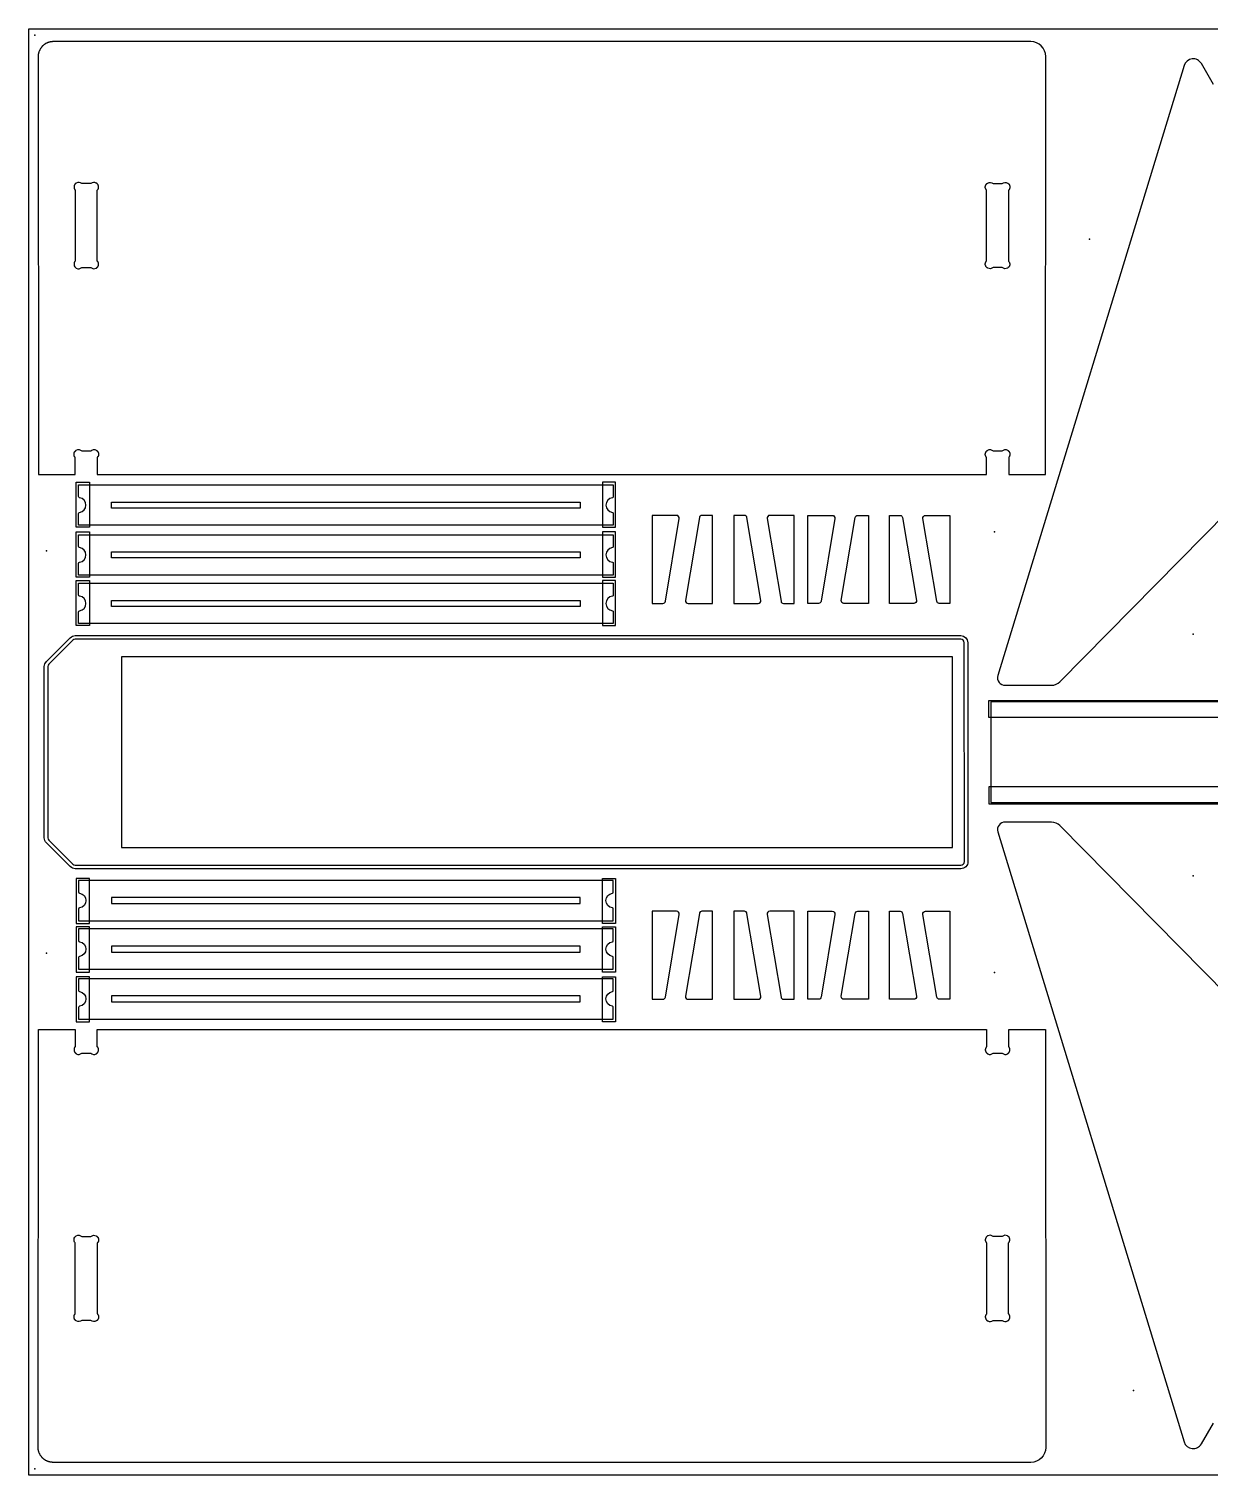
# Model space of a CAD drawing. Header units: millimetres. Extents: x 0 to 2438, y 0 to 1220.
# Drawn here: x 0 to 996, y 0 to 1220 of the extents above; entities that cross this region are included whole.
import ezdxf

# ---------------------------------------------------------------- set-up
doc = ezdxf.new("R2010")
doc.units = ezdxf.units.MM
doc.header["$MEASUREMENT"] = 0
for name, color, linetype, true_color in [('Angled Pocket Entry', 3, 'Continuous', 0x00ff00), ('Board Fixings', 6, 'Continuous', 0xff00ff), ('Pockets 10mm', 5, 'Continuous', 0x0000ff), ('Pockets 5mm', 4, 'Continuous', 0x00ffff), ('Profile - outside', 18, 'Continuous', 0x000000), ('Stock Perimeter', 1, 'Continuous', 0xff0007)]:
    doc.layers.add(name, color=color, linetype=linetype, true_color=true_color)

msp = doc.modelspace()

# ---------------------------------------------------------------- linework, layer by layer
at = {"layer": 'Angled Pocket Entry'}
for points in [[(810, 653.4), (1663.4, 653.4), (1663.4, 639.2), (810, 639.2), (810, 653.4)], [(810, 566.4), (1663.4, 566.4), (1663.4, 580.6), (810, 580.6), (810, 566.4)]]:
    msp.add_lwpolyline(points, dxfattribs=at)
at = {"layer": 'Board Fixings'}
for p in [(4.9, 1214.6), (894.9, 1042.7), (814.8, 795.7), (14.8, 779.7), (982.4, 709.4), (982.4, 505.6), (14.8, 440.3), (814.8, 424), (931.9, 71.3), (4.9, 5.4)]:
    msp.add_point(p, dxfattribs=at)
at = {"layer": 'Pockets 10mm'}
for points in [[(40, 837.6), (51, 837.6), (51, 799.6), (40, 799.6), (40, 837.6)], [(495, 837.6), (484, 837.6), (484, 799.6), (495, 799.6), (495, 837.6)], [(40, 795.6), (51, 795.6), (51, 757.6), (40, 757.6), (40, 795.6)], [(495, 795.6), (484, 795.6), (484, 757.6), (495, 757.6), (495, 795.6)], [(40, 754.6), (51, 754.6), (51, 716.6), (40, 716.6), (40, 754.6)], [(495, 754.6), (484, 754.6), (484, 716.6), (495, 716.6), (495, 754.6)], [(779.2, 690.2), (78, 690.2), (78, 529.5), (779.3, 529.5), (779.2, 690.2)], [(40, 465.4), (51, 465.4), (51, 503.4), (40, 503.4), (40, 465.4)], [(495, 465.4), (484, 465.4), (484, 503.4), (495, 503.4), (495, 465.4)], [(40, 424.4), (51, 424.4), (51, 462.4), (40, 462.4), (40, 424.4)], [(495, 424.4), (484, 424.4), (484, 462.4), (495, 462.4), (495, 424.4)], [(40, 382.4), (51, 382.4), (51, 420.4), (40, 420.4), (40, 382.4)], [(495, 382.4), (484, 382.4), (484, 420.4), (495, 420.4), (495, 382.4)]]:
    msp.add_lwpolyline(points, dxfattribs=at)
msp.add_lwpolyline([(786.3, 511.5), (39.1, 511.5, -0.19892), (34.9, 513.3), (14.8, 533.4, -0.198912), (13, 537.6), (13, 682.1), (13.5, 684.4), (14.8, 686.3), (34.9, 706.4, -0.198953), (39.1, 708.2), (786.2, 708.2, -0.408595), (792.3, 702.2), (792.3, 517.5, -0.414297), (786.3, 511.5)], format="xyb", dxfattribs=at)
at = {"layer": 'Pockets 5mm'}
for points in [[(465.2, 820.8), (465.2, 815.8), (69.8, 815.8), (69.8, 820.8), (465.2, 820.8)], [(465.2, 778.8), (465.2, 773.8), (69.8, 773.8), (69.8, 778.8), (465.2, 778.8)], [(465.2, 737.8), (465.2, 732.8), (69.8, 732.8), (69.8, 737.8), (465.2, 737.8)], [(465.2, 482.2), (465.2, 487.2), (69.8, 487.2), (69.8, 482.2), (465.2, 482.2)], [(465.2, 441.2), (465.2, 446.2), (69.8, 446.2), (69.8, 441.2), (465.2, 441.2)], [(465.2, 399.2), (465.2, 404.2), (69.8, 404.2), (69.8, 399.2), (465.2, 399.2)]]:
    msp.add_lwpolyline(points, dxfattribs=at)
at = {"layer": 'Profile - outside'}
for points in [[(39.1, 858.6), (39.1, 858.6), (39.1, 858.6), (39.1, 858.6), (39.1, 858.6), (39, 858.6), (39, 858.6), (39, 858.7), (39, 858.7), (38.9, 858.7), (38.9, 858.7), (38.9, 858.8), (38.8, 858.8), (38.8, 858.9), (38.8, 858.9), (38.7, 858.9), (38.7, 859), (38.7, 859), (38.6, 859.1), (38.6, 859.1), (38.6, 859.2), (38.5, 859.3), (38.5, 859.3), (38.5, 859.4), (38.4, 859.5), (38.4, 859.6), (38.3, 859.7), (38.3, 859.8), (38.3, 859.8), (38.2, 859.9), (38.2, 860), (38.2, 860.1), (38.2, 860.2), (38.1, 860.3), (38.1, 860.4), (38.1, 860.5), (38.1, 860.6), (38.1, 860.7), (38.1, 860.8), (38.1, 860.9), (38.1, 861), (38.1, 861.1), (38.1, 861.2), (38.1, 861.3), (38.1, 861.4), (38.1, 861.5), (38.1, 861.6), (38.1, 861.7), (38.1, 861.8), (38.1, 861.9), (38.1, 862), (38.2, 862.1), (38.2, 862.2), (38.2, 862.3), (38.2, 862.4), (38.3, 862.5), (38.3, 862.6), (38.3, 862.7), (38.4, 862.7), (38.4, 862.8), (38.5, 862.9), (38.5, 863), (38.6, 863.1), (38.6, 863.2), (38.7, 863.3), (38.7, 863.4), (38.8, 863.4), (38.8, 863.5), (38.9, 863.6), (39, 863.7), (39, 863.7), (39.1, 863.8), (39.2, 863.9), (39.2, 864), (39.3, 864), (39.4, 864.1), (39.4, 864.1), (39.5, 864.2), (39.6, 864.3), (39.6, 864.3), (39.7, 864.4), (39.8, 864.4), (39.9, 864.5), (39.9, 864.5), (40, 864.6, -0.347788), (44.6, 864), (52.2, 864, -0.347911), (56.8, 864.6), (56.9, 864.5), (56.9, 864.5), (57, 864.4), (57.1, 864.4), (57.2, 864.3), (57.2, 864.3), (57.3, 864.2), (57.4, 864.1), (57.4, 864.1), (57.5, 864), (57.6, 864), (57.7, 863.9), (57.7, 863.8), (57.8, 863.7), (57.8, 863.7), (57.9, 863.6), (58, 863.5), (58, 863.4), (58.1, 863.4), (58.1, 863.3), (58.2, 863.2), (58.2, 863.1), (58.3, 863), (58.3, 862.9), (58.4, 862.8), (58.4, 862.7), (58.5, 862.7), (58.5, 862.6), (58.5, 862.5), (58.6, 862.4), (58.6, 862.3), (58.6, 862.2), (58.6, 862.1), (58.7, 862), (58.7, 861.9), (58.7, 861.8), (58.7, 861.7), (58.7, 861.6), (58.7, 861.5), (58.8, 861.4), (58.8, 861.3), (58.8, 861.2), (58.8, 861.1), (58.8, 861), (58.7, 860.9), (58.7, 860.8), (58.7, 860.7), (58.7, 860.6), (58.7, 860.5), (58.7, 860.4), (58.7, 860.3), (58.6, 860.2), (58.6, 860.1), (58.6, 860), (58.6, 859.9), (58.5, 859.8), (58.5, 859.8), (58.5, 859.7), (58.4, 859.6), (58.4, 859.5), (58.4, 859.4), (58.3, 859.3), (58.3, 859.3), (58.2, 859.2), (58.2, 859.1), (58.2, 859.1), (58.1, 859), (58.1, 859), (58.1, 858.9), (58, 858.9), (58, 858.9), (58, 858.8), (57.9, 858.8), (57.9, 858.7), (57.9, 858.7), (57.8, 858.7), (57.8, 858.7), (57.8, 858.6), (57.8, 858.6), (57.8, 858.6), (57.7, 858.6), (57.7, 858.6), (57.7, 858.6), (57.7, 858.6), (57.7, 844), (808.1, 844), (808.1, 858.6), (808.1, 858.6), (808.1, 858.6), (808, 858.6), (808, 858.6), (808, 858.6), (808, 858.6), (808, 858.7), (808, 858.7), (807.9, 858.7), (807.9, 858.7), (807.8, 858.8), (807.8, 858.8), (807.8, 858.9), (807.7, 858.9), (807.7, 858.9), (807.7, 859), (807.6, 859), (807.6, 859.1), (807.6, 859.1), (807.6, 859.2), (807.5, 859.3), (807.5, 859.3), (807.4, 859.4), (807.4, 859.5), (807.4, 859.6), (807.3, 859.7), (807.3, 859.8), (807.3, 859.8), (807.2, 859.9), (807.2, 860), (807.2, 860.1), (807.1, 860.2), (807.1, 860.3), (807.1, 860.4), (807.1, 860.5), (807.1, 860.6), (807.1, 860.7), (807, 860.8), (807, 860.9), (807, 861), (807, 861.1), (807, 861.2), (807, 861.3), (807, 861.4), (807, 861.5), (807, 861.6), (807.1, 861.7), (807.1, 861.8), (807.1, 861.9), (807.1, 862), (807.1, 862.1), (807.2, 862.2), (807.2, 862.3), (807.2, 862.4), (807.2, 862.5), (807.3, 862.6), (807.3, 862.7), (807.4, 862.7), (807.4, 862.8), (807.4, 862.9), (807.5, 863), (807.5, 863.1), (807.6, 863.2), (807.6, 863.3), (807.7, 863.4), (807.8, 863.4), (807.8, 863.5), (807.9, 863.6), (807.9, 863.7), (808, 863.7), (808.1, 863.8), (808.1, 863.9), (808.2, 864), (808.3, 864), (808.3, 864.1), (808.4, 864.1), (808.5, 864.2), (808.5, 864.3), (808.6, 864.3), (808.7, 864.4), (808.8, 864.4), (808.8, 864.5), (808.9, 864.5), (809, 864.6, -0.347911), (813.6, 864), (821.2, 864, -0.347788), (825.8, 864.6), (825.8, 864.5), (825.9, 864.5), (826, 864.4), (826.1, 864.4), (826.1, 864.3), (826.2, 864.3), (826.3, 864.2), (826.4, 864.1), (826.4, 864.1), (826.5, 864), (826.6, 864), (826.6, 863.9), (826.7, 863.8), (826.8, 863.7), (826.8, 863.7), (826.9, 863.6), (826.9, 863.5), (827, 863.4), (827.1, 863.4), (827.1, 863.3), (827.2, 863.2), (827.2, 863.1), (827.3, 863), (827.3, 862.9), (827.4, 862.8), (827.4, 862.7), (827.4, 862.7), (827.5, 862.6), (827.5, 862.5), (827.5, 862.4), (827.6, 862.3), (827.6, 862.2), (827.6, 862.1), (827.6, 862), (827.7, 861.9), (827.7, 861.8), (827.7, 861.7), (827.7, 861.6), (827.7, 861.5), (827.7, 861.4), (827.7, 861.3), (827.7, 861.2), (827.7, 861.1), (827.7, 861), (827.7, 860.9), (827.7, 860.8), (827.7, 860.7), (827.7, 860.6), (827.7, 860.5), (827.7, 860.4), (827.6, 860.3), (827.6, 860.2), (827.6, 860.1), (827.6, 860), (827.5, 859.9), (827.5, 859.8), (827.5, 859.8), (827.4, 859.7), (827.4, 859.6), (827.4, 859.5), (827.3, 859.4), (827.3, 859.3), (827.2, 859.3), (827.2, 859.2), (827.2, 859.1), (827.1, 859.1), (827.1, 859), (827.1, 859), (827, 858.9), (827, 858.9), (827, 858.9), (826.9, 858.8), (826.9, 858.8), (826.9, 858.7), (826.8, 858.7), (826.8, 858.7), (826.8, 858.7), (826.8, 858.6), (826.8, 858.6), (826.7, 858.6), (826.7, 858.6), (826.7, 858.6), (826.7, 858.6), (826.7, 858.6), (826.7, 844), (857.8, 844), (858, 1196.7, 0.41102), (845.3, 1209.3), (20.5, 1209.3), (20.2, 1209.3), (19.9, 1209.3), (19.6, 1209.2), (19.3, 1209.2), (19, 1209.2), (18.8, 1209.2), (18.5, 1209.1), (18.2, 1209.1), (17.9, 1209), (17.6, 1208.9), (17.3, 1208.9), (17, 1208.8), (16.7, 1208.7), (16.4, 1208.6), (16.1, 1208.5), (15.8, 1208.4), (15.5, 1208.3), (15.2, 1208.1), (15, 1208), (14.7, 1207.9), (14.4, 1207.7), (14.1, 1207.6), (13.8, 1207.4), (13.6, 1207.2), (13.3, 1207.1), (13, 1206.9), (12.8, 1206.7), (12.5, 1206.5), (12.3, 1206.3), (12, 1206.1), (11.8, 1205.8), (11.5, 1205.6), (11.3, 1205.4), (11.1, 1205.1), (10.9, 1204.9), (10.7, 1204.6), (10.5, 1204.4), (10.3, 1204.1), (10.1, 1203.9), (9.9, 1203.6), (9.7, 1203.3), (9.5, 1203.1), (9.4, 1202.8), (9.2, 1202.5), (9.1, 1202.2), (8.9, 1201.9), (8.8, 1201.6), (8.7, 1201.4), (8.6, 1201.1), (8.5, 1200.8), (8.4, 1200.5), (8.3, 1200.2), (8.2, 1199.9), (8.1, 1199.6), (8.1, 1199.3), (8, 1199), (7.9, 1198.7), (7.9, 1198.4), (7.9, 1198.1), (7.8, 1197.8), (7.8, 1197.6), (7.8, 1197.3), (7.8, 1197), (7.8, 1196.7), (8, 844), (39.1, 844), (39.1, 858.6)], [(999.4, 1173.2), (989.3, 1190.8, 0.655776), (974.7, 1189.1), (817.5, 674.5, 0.517543), (823.9, 666.3), (862.8, 666.3, 0.200612), (869.9, 669.3), (1132.6, 935.4, -0.200612)], [(39.1, 1024.2, 0.488396), (40, 1018.2, 0.347668), (44.6, 1018.8), (52.3, 1018.8, 0.347896), (56.8, 1018.2), (56.9, 1018.3), (57, 1018.3), (57, 1018.4), (57.1, 1018.4), (57.2, 1018.5), (57.3, 1018.5), (57.3, 1018.6), (57.4, 1018.6), (57.5, 1018.7), (57.5, 1018.8), (57.6, 1018.8), (57.7, 1018.9), (57.7, 1019), (57.8, 1019), (57.9, 1019.1), (57.9, 1019.2), (58, 1019.3), (58.1, 1019.3), (58.1, 1019.4), (58.2, 1019.5), (58.2, 1019.6), (58.3, 1019.7), (58.3, 1019.8), (58.4, 1019.8), (58.4, 1019.9), (58.4, 1020), (58.5, 1020.1), (58.5, 1020.2), (58.6, 1020.3), (58.6, 1020.4), (58.6, 1020.5), (58.6, 1020.6), (58.7, 1020.7), (58.7, 1020.8), (58.7, 1020.9), (58.7, 1021), (58.7, 1021.1), (58.8, 1021.2), (58.8, 1021.3), (58.8, 1021.4), (58.8, 1021.5), (58.8, 1021.6), (58.8, 1021.7), (58.8, 1021.8), (58.8, 1021.9), (58.8, 1022), (58.8, 1022.1), (58.7, 1022.2), (58.7, 1022.3), (58.7, 1022.4), (58.7, 1022.5), (58.7, 1022.6), (58.6, 1022.7), (58.6, 1022.8), (58.6, 1022.8), (58.6, 1022.9), (58.5, 1023), (58.5, 1023.1), (58.5, 1023.2), (58.4, 1023.3), (58.4, 1023.4), (58.3, 1023.4), (58.3, 1023.5), (58.3, 1023.6), (58.2, 1023.6), (58.2, 1023.7), (58.2, 1023.7), (58.1, 1023.8), (58.1, 1023.8), (58.1, 1023.9), (58, 1023.9), (58, 1024), (58, 1024), (57.9, 1024), (57.9, 1024.1), (57.9, 1024.1), (57.9, 1024.1), (57.8, 1024.1), (57.8, 1024.1), (57.8, 1024.2), (57.8, 1024.2), (57.8, 1024.2), (57.7, 1024.2), (57.7, 1024.2), (57.7, 1024.2), (57.7, 1084), (57.7, 1084), (57.7, 1084), (57.8, 1084.1), (57.8, 1084.1), (57.8, 1084.1), (57.8, 1084.1), (57.8, 1084.1), (57.8, 1084.1), (57.9, 1084.2), (57.9, 1084.2), (58, 1084.2), (58, 1084.3), (58, 1084.3), (58.1, 1084.4), (58.1, 1084.4), (58.1, 1084.5), (58.2, 1084.5), (58.2, 1084.6), (58.2, 1084.6), (58.3, 1084.7), (58.3, 1084.7), (58.3, 1084.8), (58.4, 1084.9), (58.4, 1085), (58.5, 1085.1), (58.5, 1085.1), (58.5, 1085.2), (58.6, 1085.3), (58.6, 1085.4), (58.6, 1085.5), (58.6, 1085.6), (58.7, 1085.7), (58.7, 1085.8), (58.7, 1085.9), (58.7, 1085.9), (58.7, 1086), (58.7, 1086.1), (58.8, 1086.2), (58.8, 1086.3), (58.8, 1086.4), (58.8, 1086.5), (58.8, 1086.6), (58.8, 1086.7), (58.8, 1086.8), (58.8, 1086.9), (58.8, 1087), (58.7, 1087.1), (58.7, 1087.2), (58.7, 1087.3), (58.7, 1087.4), (58.7, 1087.5), (58.6, 1087.6), (58.6, 1087.7), (58.6, 1087.8), (58.6, 1087.9), (58.5, 1088), (58.5, 1088.1), (58.4, 1088.2), (58.4, 1088.3), (58.4, 1088.4), (58.3, 1088.5), (58.3, 1088.6), (58.2, 1088.7), (58.2, 1088.7), (58.1, 1088.8), (58, 1088.9), (58, 1089), (57.9, 1089.1), (57.9, 1089.1), (57.8, 1089.2), (57.7, 1089.3), (57.7, 1089.3), (57.6, 1089.4), (57.5, 1089.5), (57.5, 1089.5), (57.4, 1089.6), (57.3, 1089.7), (57.3, 1089.7), (57.2, 1089.8), (57.1, 1089.8), (57, 1089.9), (57, 1089.9), (56.9, 1090), (56.8, 1090, 0.347912), (52.2, 1089.5), (44.6, 1089.5, 0.347788), (40, 1090), (40, 1090), (39.9, 1089.9), (39.8, 1089.9), (39.7, 1089.8), (39.7, 1089.8), (39.6, 1089.7), (39.5, 1089.7), (39.4, 1089.6), (39.4, 1089.5), (39.3, 1089.5), (39.2, 1089.4), (39.2, 1089.3), (39.1, 1089.3), (39, 1089.2), (39, 1089.1), (38.9, 1089.1), (38.9, 1089), (38.8, 1088.9), (38.7, 1088.8), (38.7, 1088.7), (38.6, 1088.7), (38.6, 1088.6), (38.5, 1088.5), (38.5, 1088.4), (38.4, 1088.3), (38.4, 1088.2), (38.4, 1088.1), (38.3, 1088), (38.3, 1087.9), (38.3, 1087.8), (38.2, 1087.7), (38.2, 1087.6), (38.2, 1087.5), (38.2, 1087.4), (38.1, 1087.3), (38.1, 1087.2), (38.1, 1087.1), (38.1, 1087), (38.1, 1086.9), (38.1, 1086.8), (38.1, 1086.7), (38.1, 1086.6), (38.1, 1086.5), (38.1, 1086.4), (38.1, 1086.3), (38.1, 1086.2), (38.1, 1086.1), (38.1, 1086), (38.1, 1085.9), (38.1, 1085.9), (38.2, 1085.8), (38.2, 1085.7), (38.2, 1085.6), (38.2, 1085.5), (38.3, 1085.4), (38.3, 1085.3), (38.3, 1085.2), (38.4, 1085.1), (38.4, 1085.1), (38.4, 1085), (38.5, 1084.9), (38.5, 1084.8), (38.6, 1084.7), (38.6, 1084.7), (38.6, 1084.6), (38.7, 1084.6), (38.7, 1084.5), (38.7, 1084.5), (38.8, 1084.4), (38.8, 1084.4), (38.8, 1084.3), (38.9, 1084.3), (38.9, 1084.2), (38.9, 1084.2), (39, 1084.2), (39, 1084.1), (39, 1084.1), (39, 1084.1), (39, 1084.1), (39.1, 1084.1), (39.1, 1084.1), (39.1, 1084), (39.1, 1084), (39.1, 1084), (39.1, 1024.2)], [(826.6, 1024.2, -0.488396), (825.7, 1018.2, -0.347668), (821.2, 1018.8), (813.5, 1018.8, -0.347896), (809, 1018.2), (808.9, 1018.3), (808.8, 1018.3), (808.7, 1018.4), (808.7, 1018.4), (808.6, 1018.5), (808.5, 1018.5), (808.4, 1018.6), (808.4, 1018.6), (808.3, 1018.7), (808.2, 1018.8), (808.2, 1018.8), (808.1, 1018.9), (808, 1019), (808, 1019), (807.9, 1019.1), (807.8, 1019.2), (807.8, 1019.3), (807.7, 1019.3), (807.7, 1019.4), (807.6, 1019.5), (807.6, 1019.6), (807.5, 1019.7), (807.5, 1019.8), (807.4, 1019.8), (807.4, 1019.9), (807.3, 1020), (807.3, 1020.1), (807.3, 1020.2), (807.2, 1020.3), (807.2, 1020.4), (807.2, 1020.5), (807.1, 1020.6), (807.1, 1020.7), (807.1, 1020.8), (807.1, 1020.9), (807, 1021), (807, 1021.1), (807, 1021.2), (807, 1021.3), (807, 1021.4), (807, 1021.5), (807, 1021.6), (807, 1021.7), (807, 1021.8), (807, 1021.9), (807, 1022), (807, 1022.1), (807, 1022.2), (807.1, 1022.3), (807.1, 1022.4), (807.1, 1022.5), (807.1, 1022.6), (807.1, 1022.7), (807.2, 1022.8), (807.2, 1022.8), (807.2, 1022.9), (807.3, 1023), (807.3, 1023.1), (807.3, 1023.2), (807.4, 1023.3), (807.4, 1023.4), (807.4, 1023.4), (807.5, 1023.5), (807.5, 1023.6), (807.6, 1023.6), (807.6, 1023.7), (807.6, 1023.7), (807.7, 1023.8), (807.7, 1023.8), (807.7, 1023.9), (807.8, 1023.9), (807.8, 1024), (807.8, 1024), (807.9, 1024), (807.9, 1024.1), (807.9, 1024.1), (807.9, 1024.1), (808, 1024.1), (808, 1024.1), (808, 1024.2), (808, 1024.2), (808, 1024.2), (808, 1024.2), (808.1, 1024.2), (808.1, 1024.2), (808.1, 1084), (808.1, 1084), (808, 1084), (808, 1084.1), (808, 1084.1), (808, 1084.1), (808, 1084.1), (808, 1084.1), (807.9, 1084.1), (807.9, 1084.2), (807.9, 1084.2), (807.8, 1084.2), (807.8, 1084.3), (807.8, 1084.3), (807.7, 1084.4), (807.7, 1084.4), (807.7, 1084.5), (807.6, 1084.5), (807.6, 1084.6), (807.6, 1084.6), (807.5, 1084.7), (807.5, 1084.7), (807.4, 1084.8), (807.4, 1084.9), (807.4, 1085), (807.3, 1085.1), (807.3, 1085.1), (807.3, 1085.2), (807.2, 1085.3), (807.2, 1085.4), (807.2, 1085.5), (807.1, 1085.6), (807.1, 1085.7), (807.1, 1085.8), (807.1, 1085.9), (807.1, 1085.9), (807, 1086), (807, 1086.1), (807, 1086.2), (807, 1086.3), (807, 1086.4), (807, 1086.5), (807, 1086.6), (807, 1086.7), (807, 1086.8), (807, 1086.9), (807, 1087), (807, 1087.1), (807.1, 1087.2), (807.1, 1087.3), (807.1, 1087.4), (807.1, 1087.5), (807.1, 1087.6), (807.2, 1087.7), (807.2, 1087.8), (807.2, 1087.9), (807.3, 1088), (807.3, 1088.1), (807.3, 1088.2), (807.4, 1088.3), (807.4, 1088.4), (807.5, 1088.5), (807.5, 1088.6), (807.6, 1088.7), (807.6, 1088.7), (807.7, 1088.8), (807.7, 1088.9), (807.8, 1089), (807.9, 1089.1), (807.9, 1089.1), (808, 1089.2), (808, 1089.3), (808.1, 1089.3), (808.2, 1089.4), (808.2, 1089.5), (808.3, 1089.5), (808.4, 1089.6), (808.5, 1089.7), (808.5, 1089.7), (808.6, 1089.8), (808.7, 1089.8), (808.7, 1089.9), (808.8, 1089.9), (808.9, 1090), (809, 1090, -0.347912), (813.5, 1089.5), (821.2, 1089.5, -0.347788), (825.7, 1090), (825.8, 1090), (825.9, 1089.9), (826, 1089.9), (826, 1089.8), (826.1, 1089.8), (826.2, 1089.7), (826.3, 1089.7), (826.3, 1089.6), (826.4, 1089.5), (826.5, 1089.5), (826.5, 1089.4), (826.6, 1089.3), (826.7, 1089.3), (826.7, 1089.2), (826.8, 1089.1), (826.9, 1089.1), (826.9, 1089), (827, 1088.9), (827, 1088.8), (827.1, 1088.7), (827.1, 1088.7), (827.2, 1088.6), (827.2, 1088.5), (827.3, 1088.4), (827.3, 1088.3), (827.4, 1088.2), (827.4, 1088.1), (827.5, 1088), (827.5, 1087.9), (827.5, 1087.8), (827.6, 1087.7), (827.6, 1087.6), (827.6, 1087.5), (827.6, 1087.4), (827.6, 1087.3), (827.7, 1087.2), (827.7, 1087.1), (827.7, 1087), (827.7, 1086.9), (827.7, 1086.8), (827.7, 1086.7), (827.7, 1086.6), (827.7, 1086.5), (827.7, 1086.4), (827.7, 1086.3), (827.7, 1086.2), (827.7, 1086.1), (827.7, 1086), (827.7, 1085.9), (827.6, 1085.9), (827.6, 1085.8), (827.6, 1085.7), (827.6, 1085.6), (827.5, 1085.5), (827.5, 1085.4), (827.5, 1085.3), (827.5, 1085.2), (827.4, 1085.1), (827.4, 1085.1), (827.4, 1085), (827.3, 1084.9), (827.3, 1084.8), (827.2, 1084.7), (827.2, 1084.7), (827.2, 1084.6), (827.1, 1084.6), (827.1, 1084.5), (827.1, 1084.5), (827, 1084.4), (827, 1084.4), (827, 1084.3), (826.9, 1084.3), (826.9, 1084.2), (826.9, 1084.2), (826.8, 1084.2), (826.8, 1084.1), (826.8, 1084.1), (826.8, 1084.1), (826.7, 1084.1), (826.7, 1084.1), (826.7, 1084.1), (826.7, 1084), (826.7, 1084), (826.6, 1084), (826.6, 1024.2)], [(492.3, 812.1, -0.374242), (493.1, 811.1), (493.1, 801.3), (41.9, 801.3), (41.9, 811.1, -0.374242), (42.7, 812.1, 0.870388), (42.7, 824.5, -0.374242), (41.9, 825.5), (41.9, 835.3), (493.1, 835.3), (493.1, 825.5, -0.374242), (492.3, 824.5, 0.870388), (492.3, 812.1)], [(525.9, 809.6), (525.9, 735.4), (534.9, 735.4, 0.366629), (537, 737.2), (548.7, 807, 0.463455), (546.5, 809.6), (525.9, 809.6)], [(576.9, 735.4), (576.9, 809.6), (567.9, 809.6, 0.366629), (565.7, 807.7), (554.1, 737.9, 0.463455), (556.2, 735.4), (576.9, 735.4)], [(594.7, 735.4), (615.4, 735.4, 0.463455), (617.5, 737.9), (605.9, 807.7, 0.366629), (603.7, 809.6), (594.7, 809.6), (594.7, 735.4)], [(645.8, 809.6), (625.1, 809.6, 0.463455), (623, 807), (634.6, 737.2, 0.366629), (636.7, 735.4), (645.8, 735.4), (645.8, 809.6)], [(657.2, 809.6), (677.9, 809.6, -0.463455), (680, 807), (668.4, 737.2, -0.366629), (666.2, 735.4), (657.2, 735.4), (657.2, 809.6)], [(708.3, 735.4), (687.6, 735.4, -0.463455), (685.5, 737.9), (697.1, 807.7, -0.366629), (699.3, 809.6), (708.3, 809.6), (708.3, 735.4)], [(726.1, 735.4), (726.1, 809.6), (735.1, 809.6, -0.366629), (737.2, 807.7), (748.9, 737.9, -0.463455), (746.7, 735.4), (726.1, 735.4)], [(777.1, 809.6), (777.1, 735.4), (768.1, 735.4, -0.366629), (766, 737.2), (754.3, 807, -0.463455), (756.5, 809.6), (777.1, 809.6)], [(492.3, 770.1, -0.374242), (493.1, 769.1), (493.1, 759.3), (41.9, 759.3), (41.9, 769.1, -0.374242), (42.7, 770.1, 0.870388), (42.7, 782.5, -0.374242), (41.9, 783.5), (41.9, 793.3), (493.1, 793.3), (493.1, 783.5, -0.374242), (492.3, 782.5, 0.870388), (492.3, 770.1)], [(492.3, 729.1, -0.374242), (493.1, 728.1), (493.1, 718.3), (41.9, 718.3), (41.9, 728.1, -0.374242), (42.7, 729.1, 0.870388), (42.7, 741.5, -0.374242), (41.9, 742.5), (41.9, 752.3), (493.1, 752.3), (493.1, 742.5, -0.374242), (492.3, 741.5, 0.870388), (492.3, 729.1)], [(39.1, 514.5), (786.3, 514.5, 0.414388), (789.3, 517.5), (789.2, 702.2, 0.414048), (786.2, 705.2), (39.1, 705.2, 0.196314), (37, 704.3), (16.9, 684.2, 0.198907), (16, 682.1), (16, 537.6, 0.198912), (16.9, 535.5), (37, 515.4, 0.19892), (39.1, 514.5)], [(1132.6, 281.7), (869.9, 547.9, 0.200612), (862.8, 550.8), (823.9, 550.8, 0.517543), (817.5, 542.6), (974.7, 28, 0.655758), (989.3, 26.3), (999.5, 43.9)], [(492.3, 490.9, 0.374242), (493.1, 491.9), (493.1, 501.7), (41.9, 501.7), (41.9, 491.9, 0.374242), (42.7, 490.9, -0.870388), (42.7, 478.5, 0.374242), (41.9, 477.5), (41.9, 467.7), (493.1, 467.7), (493.1, 477.5, 0.374242), (492.3, 478.5, -0.870388), (492.3, 490.9)], [(525.9, 475.6), (525.9, 401.4), (534.9, 401.4, 0.366629), (537, 403.2), (548.7, 473, 0.463455), (546.5, 475.6), (525.9, 475.6)], [(576.9, 401.4), (576.9, 475.6), (567.9, 475.6, 0.366629), (565.7, 473.7), (554.1, 403.9, 0.463455), (556.2, 401.4), (576.9, 401.4)], [(594.7, 401.4), (615.4, 401.4, 0.463455), (617.5, 403.9), (605.9, 473.7, 0.366629), (603.7, 475.6), (594.7, 475.6), (594.7, 401.4)], [(645.8, 475.6), (625.1, 475.6, 0.463455), (623, 473), (634.6, 403.2, 0.366629), (636.7, 401.4), (645.8, 401.4), (645.8, 475.6)], [(657.2, 475.6), (677.9, 475.6, -0.463455), (680, 473), (668.4, 403.2, -0.366629), (666.2, 401.4), (657.2, 401.4), (657.2, 475.6)], [(708.3, 401.4), (687.6, 401.4, -0.463455), (685.5, 403.9), (697.1, 473.7, -0.366629), (699.3, 475.6), (708.3, 475.6), (708.3, 401.4)], [(726.1, 401.4), (726.1, 475.6), (735.1, 475.6, -0.366629), (737.2, 473.7), (748.9, 403.9, -0.463455), (746.7, 401.4), (726.1, 401.4)], [(777.1, 475.6), (777.1, 401.4), (768.1, 401.4, -0.366629), (766, 403.2), (754.3, 473, -0.463455), (756.5, 475.6), (777.1, 475.6)], [(492.3, 449.9, 0.374242), (493.1, 450.9), (493.1, 460.7), (41.9, 460.7), (41.9, 450.9, 0.374242), (42.7, 449.9, -0.870388), (42.7, 437.5, 0.374242), (41.9, 436.5), (41.9, 426.7), (493.1, 426.7), (493.1, 436.5, 0.374242), (492.3, 437.5, -0.870388), (492.3, 449.9)], [(492.3, 407.9, 0.374242), (493.1, 408.9), (493.1, 418.7), (41.9, 418.7), (41.9, 408.9, 0.374242), (42.7, 407.9, -0.870388), (42.7, 395.5, 0.374242), (41.9, 394.5), (41.9, 384.7), (493.1, 384.7), (493.1, 394.5, 0.374242), (492.3, 395.5, -0.870388), (492.3, 407.9)], [(39.1, 361.4), (39.1, 361.4), (39.1, 361.4), (39.1, 361.4), (39.1, 361.4), (39, 361.4), (39, 361.4), (39, 361.3), (39, 361.3), (38.9, 361.3), (38.9, 361.3), (38.9, 361.2), (38.8, 361.2), (38.8, 361.1), (38.8, 361.1), (38.7, 361.1), (38.7, 361), (38.7, 361), (38.6, 360.9), (38.6, 360.9), (38.6, 360.8), (38.5, 360.7), (38.5, 360.7), (38.5, 360.6), (38.4, 360.5), (38.4, 360.4), (38.3, 360.3), (38.3, 360.2), (38.3, 360.2), (38.2, 360.1), (38.2, 360), (38.2, 359.9), (38.2, 359.8), (38.1, 359.7), (38.1, 359.6), (38.1, 359.5), (38.1, 359.4), (38.1, 359.3), (38.1, 359.2), (38.1, 359.1), (38.1, 359), (38.1, 358.9), (38.1, 358.8), (38.1, 358.7), (38.1, 358.6), (38.1, 358.5), (38.1, 358.4), (38.1, 358.3), (38.1, 358.2), (38.1, 358.1), (38.1, 358), (38.2, 357.9), (38.2, 357.8), (38.2, 357.7), (38.2, 357.6), (38.3, 357.5), (38.3, 357.4), (38.3, 357.3), (38.4, 357.3), (38.4, 357.2), (38.5, 357.1), (38.5, 357), (38.6, 356.9), (38.6, 356.8), (38.7, 356.7), (38.7, 356.6), (38.8, 356.6), (38.8, 356.5), (38.9, 356.4), (39, 356.3), (39, 356.3), (39.1, 356.2), (39.2, 356.1), (39.2, 356), (39.3, 356), (39.4, 355.9), (39.4, 355.9), (39.5, 355.8), (39.6, 355.7), (39.6, 355.7), (39.7, 355.6), (39.8, 355.6), (39.9, 355.5), (39.9, 355.5), (40, 355.4, 0.347788), (44.6, 356), (52.2, 356, 0.347911), (56.8, 355.4), (56.9, 355.5), (56.9, 355.5), (57, 355.6), (57.1, 355.6), (57.2, 355.7), (57.2, 355.7), (57.3, 355.8), (57.4, 355.9), (57.4, 355.9), (57.5, 356), (57.6, 356), (57.7, 356.1), (57.7, 356.2), (57.8, 356.3), (57.8, 356.3), (57.9, 356.4), (58, 356.5), (58, 356.6), (58.1, 356.6), (58.1, 356.7), (58.2, 356.8), (58.2, 356.9), (58.3, 357), (58.3, 357.1), (58.4, 357.2), (58.4, 357.3), (58.5, 357.3), (58.5, 357.4), (58.5, 357.5), (58.6, 357.6), (58.6, 357.7), (58.6, 357.8), (58.6, 357.9), (58.7, 358), (58.7, 358.1), (58.7, 358.2), (58.7, 358.3), (58.7, 358.4), (58.7, 358.5), (58.8, 358.6), (58.8, 358.7), (58.8, 358.8), (58.8, 358.9), (58.8, 359), (58.7, 359.1), (58.7, 359.2), (58.7, 359.3), (58.7, 359.4), (58.7, 359.5), (58.7, 359.6), (58.7, 359.7), (58.6, 359.8), (58.6, 359.9), (58.6, 360), (58.6, 360.1), (58.5, 360.2), (58.5, 360.2), (58.5, 360.3), (58.4, 360.4), (58.4, 360.5), (58.4, 360.6), (58.3, 360.7), (58.3, 360.7), (58.2, 360.8), (58.2, 360.9), (58.2, 360.9), (58.1, 361), (58.1, 361), (58.1, 361.1), (58, 361.1), (58, 361.1), (58, 361.2), (57.9, 361.2), (57.9, 361.3), (57.9, 361.3), (57.8, 361.3), (57.8, 361.3), (57.8, 361.4), (57.8, 361.4), (57.8, 361.4), (57.7, 361.4), (57.7, 361.4), (57.7, 361.4), (57.7, 361.4), (57.7, 376), (808.1, 376), (808.1, 361.4), (808.1, 361.4), (808.1, 361.4), (808, 361.4), (808, 361.4), (808, 361.4), (808, 361.4), (808, 361.3), (808, 361.3), (807.9, 361.3), (807.9, 361.3), (807.8, 361.2), (807.8, 361.2), (807.8, 361.1), (807.7, 361.1), (807.7, 361.1), (807.7, 361), (807.6, 361), (807.6, 360.9), (807.6, 360.9), (807.6, 360.8), (807.5, 360.7), (807.5, 360.7), (807.4, 360.6), (807.4, 360.5), (807.4, 360.4), (807.3, 360.3), (807.3, 360.2), (807.3, 360.2), (807.2, 360.1), (807.2, 360), (807.2, 359.9), (807.1, 359.8), (807.1, 359.7), (807.1, 359.6), (807.1, 359.5), (807.1, 359.4), (807.1, 359.3), (807, 359.2), (807, 359.1), (807, 359), (807, 358.9), (807, 358.8), (807, 358.7), (807, 358.6), (807, 358.5), (807, 358.4), (807.1, 358.3), (807.1, 358.2), (807.1, 358.1), (807.1, 358), (807.1, 357.9), (807.2, 357.8), (807.2, 357.7), (807.2, 357.6), (807.2, 357.5), (807.3, 357.4), (807.3, 357.3), (807.4, 357.3), (807.4, 357.2), (807.4, 357.1), (807.5, 357), (807.5, 356.9), (807.6, 356.8), (807.6, 356.7), (807.7, 356.6), (807.8, 356.6), (807.8, 356.5), (807.9, 356.4), (807.9, 356.3), (808, 356.3), (808.1, 356.2), (808.1, 356.1), (808.2, 356), (808.3, 356), (808.3, 355.9), (808.4, 355.9), (808.5, 355.8), (808.5, 355.7), (808.6, 355.7), (808.7, 355.6), (808.8, 355.6), (808.8, 355.5), (808.9, 355.5), (809, 355.4, 0.347911), (813.6, 356), (821.2, 356, 0.347788), (825.8, 355.4), (825.8, 355.5), (825.9, 355.5), (826, 355.6), (826.1, 355.6), (826.1, 355.7), (826.2, 355.7), (826.3, 355.8), (826.4, 355.9), (826.4, 355.9), (826.5, 356), (826.6, 356), (826.6, 356.1), (826.7, 356.2), (826.8, 356.3), (826.8, 356.3), (826.9, 356.4), (826.9, 356.5), (827, 356.6), (827.1, 356.6), (827.1, 356.7), (827.2, 356.8), (827.2, 356.9), (827.3, 357), (827.3, 357.1), (827.4, 357.2), (827.4, 357.3), (827.4, 357.3), (827.5, 357.4), (827.5, 357.5), (827.5, 357.6), (827.6, 357.7), (827.6, 357.8), (827.6, 357.9), (827.6, 358), (827.7, 358.1), (827.7, 358.2), (827.7, 358.3), (827.7, 358.4), (827.7, 358.5), (827.7, 358.6), (827.7, 358.7), (827.7, 358.8), (827.7, 358.9), (827.7, 359), (827.7, 359.1), (827.7, 359.2), (827.7, 359.3), (827.7, 359.4), (827.7, 359.5), (827.7, 359.6), (827.6, 359.7), (827.6, 359.8), (827.6, 359.9), (827.6, 360), (827.5, 360.1), (827.5, 360.2), (827.5, 360.2), (827.4, 360.3), (827.4, 360.4), (827.4, 360.5), (827.3, 360.6), (827.3, 360.7), (827.2, 360.7), (827.2, 360.8), (827.2, 360.9), (827.1, 360.9), (827.1, 361), (827.1, 361), (827, 361.1), (827, 361.1), (827, 361.1), (826.9, 361.2), (826.9, 361.2), (826.9, 361.3), (826.8, 361.3), (826.8, 361.3), (826.8, 361.3), (826.8, 361.4), (826.8, 361.4), (826.7, 361.4), (826.7, 361.4), (826.7, 361.4), (826.7, 361.4), (826.7, 361.4), (826.7, 376), (857.8, 376), (858, 23.3, -0.41102), (845.3, 10.7), (20.5, 10.7), (20.2, 10.7), (19.9, 10.7), (19.6, 10.8), (19.3, 10.8), (19, 10.8), (18.8, 10.8), (18.5, 10.9), (18.2, 10.9), (17.9, 11), (17.6, 11.1), (17.3, 11.1), (17, 11.2), (16.7, 11.3), (16.4, 11.4), (16.1, 11.5), (15.8, 11.6), (15.5, 11.7), (15.2, 11.9), (15, 12), (14.7, 12.1), (14.4, 12.3), (14.1, 12.4), (13.8, 12.6), (13.6, 12.8), (13.3, 12.9), (13, 13.1), (12.8, 13.3), (12.5, 13.5), (12.3, 13.7), (12, 13.9), (11.8, 14.2), (11.5, 14.4), (11.3, 14.6), (11.1, 14.9), (10.9, 15.1), (10.7, 15.4), (10.5, 15.6), (10.3, 15.9), (10.1, 16.1), (9.9, 16.4), (9.7, 16.7), (9.5, 16.9), (9.4, 17.2), (9.2, 17.5), (9.1, 17.8), (8.9, 18.1), (8.8, 18.4), (8.7, 18.6), (8.6, 18.9), (8.5, 19.2), (8.4, 19.5), (8.3, 19.8), (8.2, 20.1), (8.1, 20.4), (8.1, 20.7), (8, 21), (7.9, 21.3), (7.9, 21.6), (7.9, 21.9), (7.8, 22.2), (7.8, 22.4), (7.8, 22.7), (7.8, 23), (7.8, 23.3), (8, 376), (39.1, 376), (39.1, 361.4)], [(39.1, 195.8, -0.488396), (40, 201.8, -0.347668), (44.6, 201.2), (52.3, 201.2, -0.347896), (56.8, 201.8), (56.9, 201.7), (57, 201.7), (57, 201.6), (57.1, 201.6), (57.2, 201.5), (57.3, 201.5), (57.3, 201.4), (57.4, 201.4), (57.5, 201.3), (57.5, 201.2), (57.6, 201.2), (57.7, 201.1), (57.7, 201), (57.8, 201), (57.9, 200.9), (57.9, 200.8), (58, 200.7), (58.1, 200.7), (58.1, 200.6), (58.2, 200.5), (58.2, 200.4), (58.3, 200.3), (58.3, 200.2), (58.4, 200.2), (58.4, 200.1), (58.4, 200), (58.5, 199.9), (58.5, 199.8), (58.6, 199.7), (58.6, 199.6), (58.6, 199.5), (58.6, 199.4), (58.7, 199.3), (58.7, 199.2), (58.7, 199.1), (58.7, 199), (58.7, 198.9), (58.8, 198.8), (58.8, 198.7), (58.8, 198.6), (58.8, 198.5), (58.8, 198.4), (58.8, 198.3), (58.8, 198.2), (58.8, 198.1), (58.8, 198), (58.8, 197.9), (58.7, 197.8), (58.7, 197.7), (58.7, 197.6), (58.7, 197.5), (58.7, 197.4), (58.6, 197.3), (58.6, 197.2), (58.6, 197.2), (58.6, 197.1), (58.5, 197), (58.5, 196.9), (58.5, 196.8), (58.4, 196.7), (58.4, 196.6), (58.3, 196.6), (58.3, 196.5), (58.3, 196.4), (58.2, 196.4), (58.2, 196.3), (58.2, 196.3), (58.1, 196.2), (58.1, 196.2), (58.1, 196.1), (58, 196.1), (58, 196), (58, 196), (57.9, 196), (57.9, 195.9), (57.9, 195.9), (57.9, 195.9), (57.8, 195.9), (57.8, 195.9), (57.8, 195.8), (57.8, 195.8), (57.8, 195.8), (57.7, 195.8), (57.7, 195.8), (57.7, 195.8), (57.7, 136), (57.7, 136), (57.7, 136), (57.8, 135.9), (57.8, 135.9), (57.8, 135.9), (57.8, 135.9), (57.8, 135.9), (57.8, 135.9), (57.9, 135.8), (57.9, 135.8), (58, 135.8), (58, 135.7), (58, 135.7), (58.1, 135.6), (58.1, 135.6), (58.1, 135.5), (58.2, 135.5), (58.2, 135.4), (58.2, 135.4), (58.3, 135.3), (58.3, 135.3), (58.3, 135.2), (58.4, 135.1), (58.4, 135), (58.5, 134.9), (58.5, 134.9), (58.5, 134.8), (58.6, 134.7), (58.6, 134.6), (58.6, 134.5), (58.6, 134.4), (58.7, 134.3), (58.7, 134.2), (58.7, 134.1), (58.7, 134.1), (58.7, 134), (58.7, 133.9), (58.8, 133.8), (58.8, 133.7), (58.8, 133.6), (58.8, 133.5), (58.8, 133.4), (58.8, 133.3), (58.8, 133.2), (58.8, 133.1), (58.8, 133), (58.7, 132.9), (58.7, 132.8), (58.7, 132.7), (58.7, 132.6), (58.7, 132.5), (58.6, 132.4), (58.6, 132.3), (58.6, 132.2), (58.6, 132.1), (58.5, 132), (58.5, 131.9), (58.4, 131.8), (58.4, 131.7), (58.4, 131.6), (58.3, 131.5), (58.3, 131.4), (58.2, 131.3), (58.2, 131.3), (58.1, 131.2), (58, 131.1), (58, 131), (57.9, 130.9), (57.9, 130.9), (57.8, 130.8), (57.7, 130.7), (57.7, 130.7), (57.6, 130.6), (57.5, 130.5), (57.5, 130.5), (57.4, 130.4), (57.3, 130.3), (57.3, 130.3), (57.2, 130.2), (57.1, 130.2), (57, 130.1), (57, 130.1), (56.9, 130), (56.8, 130, -0.347912), (52.2, 130.5), (44.6, 130.5, -0.347788), (40, 130), (40, 130), (39.9, 130.1), (39.8, 130.1), (39.7, 130.2), (39.7, 130.2), (39.6, 130.3), (39.5, 130.3), (39.4, 130.4), (39.4, 130.5), (39.3, 130.5), (39.2, 130.6), (39.2, 130.7), (39.1, 130.7), (39, 130.8), (39, 130.9), (38.9, 130.9), (38.9, 131), (38.8, 131.1), (38.7, 131.2), (38.7, 131.3), (38.6, 131.3), (38.6, 131.4), (38.5, 131.5), (38.5, 131.6), (38.4, 131.7), (38.4, 131.8), (38.4, 131.9), (38.3, 132), (38.3, 132.1), (38.3, 132.2), (38.2, 132.3), (38.2, 132.4), (38.2, 132.5), (38.2, 132.6), (38.1, 132.7), (38.1, 132.8), (38.1, 132.9), (38.1, 133), (38.1, 133.1), (38.1, 133.2), (38.1, 133.3), (38.1, 133.4), (38.1, 133.5), (38.1, 133.6), (38.1, 133.7), (38.1, 133.8), (38.1, 133.9), (38.1, 134), (38.1, 134.1), (38.1, 134.1), (38.2, 134.2), (38.2, 134.3), (38.2, 134.4), (38.2, 134.5), (38.3, 134.6), (38.3, 134.7), (38.3, 134.8), (38.4, 134.9), (38.4, 134.9), (38.4, 135), (38.5, 135.1), (38.5, 135.2), (38.6, 135.3), (38.6, 135.3), (38.6, 135.4), (38.7, 135.4), (38.7, 135.5), (38.7, 135.5), (38.8, 135.6), (38.8, 135.6), (38.8, 135.7), (38.9, 135.7), (38.9, 135.8), (38.9, 135.8), (39, 135.8), (39, 135.9), (39, 135.9), (39, 135.9), (39, 135.9), (39.1, 135.9), (39.1, 135.9), (39.1, 136), (39.1, 136), (39.1, 136), (39.1, 195.8)], [(826.6, 195.8, 0.488396), (825.7, 201.8, 0.347668), (821.2, 201.2), (813.5, 201.2, 0.347896), (809, 201.8), (808.9, 201.7), (808.8, 201.7), (808.7, 201.6), (808.7, 201.6), (808.6, 201.5), (808.5, 201.5), (808.4, 201.4), (808.4, 201.4), (808.3, 201.3), (808.2, 201.2), (808.2, 201.2), (808.1, 201.1), (808, 201), (808, 201), (807.9, 200.9), (807.8, 200.8), (807.8, 200.7), (807.7, 200.7), (807.7, 200.6), (807.6, 200.5), (807.6, 200.4), (807.5, 200.3), (807.5, 200.2), (807.4, 200.2), (807.4, 200.1), (807.3, 200), (807.3, 199.9), (807.3, 199.8), (807.2, 199.7), (807.2, 199.6), (807.2, 199.5), (807.1, 199.4), (807.1, 199.3), (807.1, 199.2), (807.1, 199.1), (807, 199), (807, 198.9), (807, 198.8), (807, 198.7), (807, 198.6), (807, 198.5), (807, 198.4), (807, 198.3), (807, 198.2), (807, 198.1), (807, 198), (807, 197.9), (807, 197.8), (807.1, 197.7), (807.1, 197.6), (807.1, 197.5), (807.1, 197.4), (807.1, 197.3), (807.2, 197.2), (807.2, 197.2), (807.2, 197.1), (807.3, 197), (807.3, 196.9), (807.3, 196.8), (807.4, 196.7), (807.4, 196.6), (807.4, 196.6), (807.5, 196.5), (807.5, 196.4), (807.6, 196.4), (807.6, 196.3), (807.6, 196.3), (807.7, 196.2), (807.7, 196.2), (807.7, 196.1), (807.8, 196.1), (807.8, 196), (807.8, 196), (807.9, 196), (807.9, 195.9), (807.9, 195.9), (807.9, 195.9), (808, 195.9), (808, 195.9), (808, 195.8), (808, 195.8), (808, 195.8), (808, 195.8), (808.1, 195.8), (808.1, 195.8), (808.1, 136), (808.1, 136), (808, 136), (808, 135.9), (808, 135.9), (808, 135.9), (808, 135.9), (808, 135.9), (807.9, 135.9), (807.9, 135.8), (807.9, 135.8), (807.8, 135.8), (807.8, 135.7), (807.8, 135.7), (807.7, 135.6), (807.7, 135.6), (807.7, 135.5), (807.6, 135.5), (807.6, 135.4), (807.6, 135.4), (807.5, 135.3), (807.5, 135.3), (807.4, 135.2), (807.4, 135.1), (807.4, 135), (807.3, 134.9), (807.3, 134.9), (807.3, 134.8), (807.2, 134.7), (807.2, 134.6), (807.2, 134.5), (807.1, 134.4), (807.1, 134.3), (807.1, 134.2), (807.1, 134.1), (807.1, 134.1), (807, 134), (807, 133.9), (807, 133.8), (807, 133.7), (807, 133.6), (807, 133.5), (807, 133.4), (807, 133.3), (807, 133.2), (807, 133.1), (807, 133), (807, 132.9), (807.1, 132.8), (807.1, 132.7), (807.1, 132.6), (807.1, 132.5), (807.1, 132.4), (807.2, 132.3), (807.2, 132.2), (807.2, 132.1), (807.3, 132), (807.3, 131.9), (807.3, 131.8), (807.4, 131.7), (807.4, 131.6), (807.5, 131.5), (807.5, 131.4), (807.6, 131.3), (807.6, 131.3), (807.7, 131.2), (807.7, 131.1), (807.8, 131), (807.9, 130.9), (807.9, 130.9), (808, 130.8), (808, 130.7), (808.1, 130.7), (808.2, 130.6), (808.2, 130.5), (808.3, 130.5), (808.4, 130.4), (808.5, 130.3), (808.5, 130.3), (808.6, 130.2), (808.7, 130.2), (808.7, 130.1), (808.8, 130.1), (808.9, 130), (809, 130, 0.347912), (813.5, 130.5), (821.2, 130.5, 0.347788), (825.7, 130), (825.8, 130), (825.9, 130.1), (826, 130.1), (826, 130.2), (826.1, 130.2), (826.2, 130.3), (826.3, 130.3), (826.3, 130.4), (826.4, 130.5), (826.5, 130.5), (826.5, 130.6), (826.6, 130.7), (826.7, 130.7), (826.7, 130.8), (826.8, 130.9), (826.9, 130.9), (826.9, 131), (827, 131.1), (827, 131.2), (827.1, 131.3), (827.1, 131.3), (827.2, 131.4), (827.2, 131.5), (827.3, 131.6), (827.3, 131.7), (827.4, 131.8), (827.4, 131.9), (827.5, 132), (827.5, 132.1), (827.5, 132.2), (827.6, 132.3), (827.6, 132.4), (827.6, 132.5), (827.6, 132.6), (827.6, 132.7), (827.7, 132.8), (827.7, 132.9), (827.7, 133), (827.7, 133.1), (827.7, 133.2), (827.7, 133.3), (827.7, 133.4), (827.7, 133.5), (827.7, 133.6), (827.7, 133.7), (827.7, 133.8), (827.7, 133.9), (827.7, 134), (827.7, 134.1), (827.6, 134.1), (827.6, 134.2), (827.6, 134.3), (827.6, 134.4), (827.5, 134.5), (827.5, 134.6), (827.5, 134.7), (827.5, 134.8), (827.4, 134.9), (827.4, 134.9), (827.4, 135), (827.3, 135.1), (827.3, 135.2), (827.2, 135.3), (827.2, 135.3), (827.2, 135.4), (827.1, 135.4), (827.1, 135.5), (827.1, 135.5), (827, 135.6), (827, 135.6), (827, 135.7), (826.9, 135.7), (826.9, 135.8), (826.9, 135.8), (826.8, 135.8), (826.8, 135.9), (826.8, 135.9), (826.8, 135.9), (826.7, 135.9), (826.7, 135.9), (826.7, 135.9), (826.7, 136), (826.7, 136), (826.6, 136), (826.6, 195.8)]]:
    msp.add_lwpolyline(points, format="xyb", dxfattribs=at)
msp.add_lwpolyline([(811.7, 567.4), (1661.7, 567.4), (1661.7, 652.4), (811.7, 652.4), (811.7, 567.4)], dxfattribs=at)
at = {"layer": 'Stock Perimeter'}
msp.add_lwpolyline([(2438, 1220), (2438, 0), (0, 0), (0, 1220), (2438, 1220)], dxfattribs=at)

doc.saveas('drawing.dxf')
